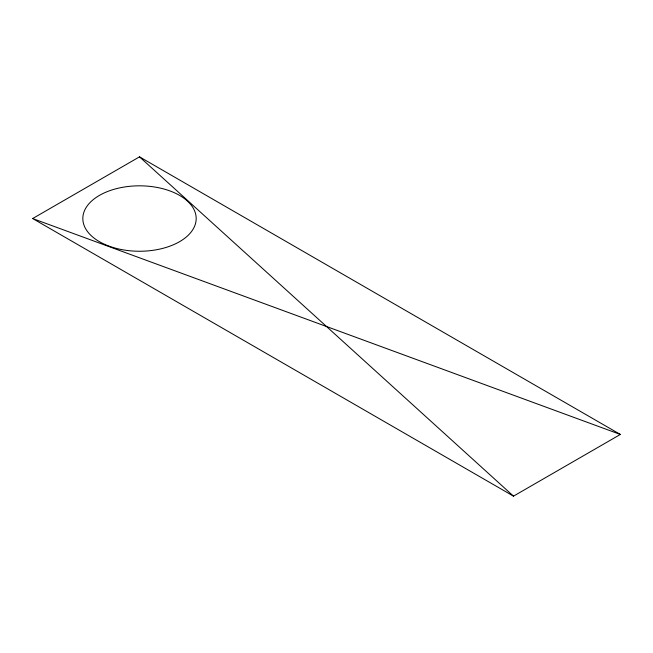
<?xml version="1.0" encoding="UTF-8"?>
<svg xmlns="http://www.w3.org/2000/svg" width="653" height="653" viewBox="0 0 653 653"><rect width="100%" height="100%" fill="white"/><g stroke="black" fill="none" stroke-linecap="round" stroke-linejoin="round"><path stroke-width="0.98" d="M32.65 218.543L139.505 156.851L620.35 434.457L513.495 496.149L32.65 218.543L620.35 434.457M139.505 156.851L513.495 496.149M107.745 245.634A56.672 32.715 0 0 0 196.031 220.877A56.672 32.715 0 0 0 114.74 189.109A56.672 32.715 0 0 0 107.745 245.634"/></g></svg>
